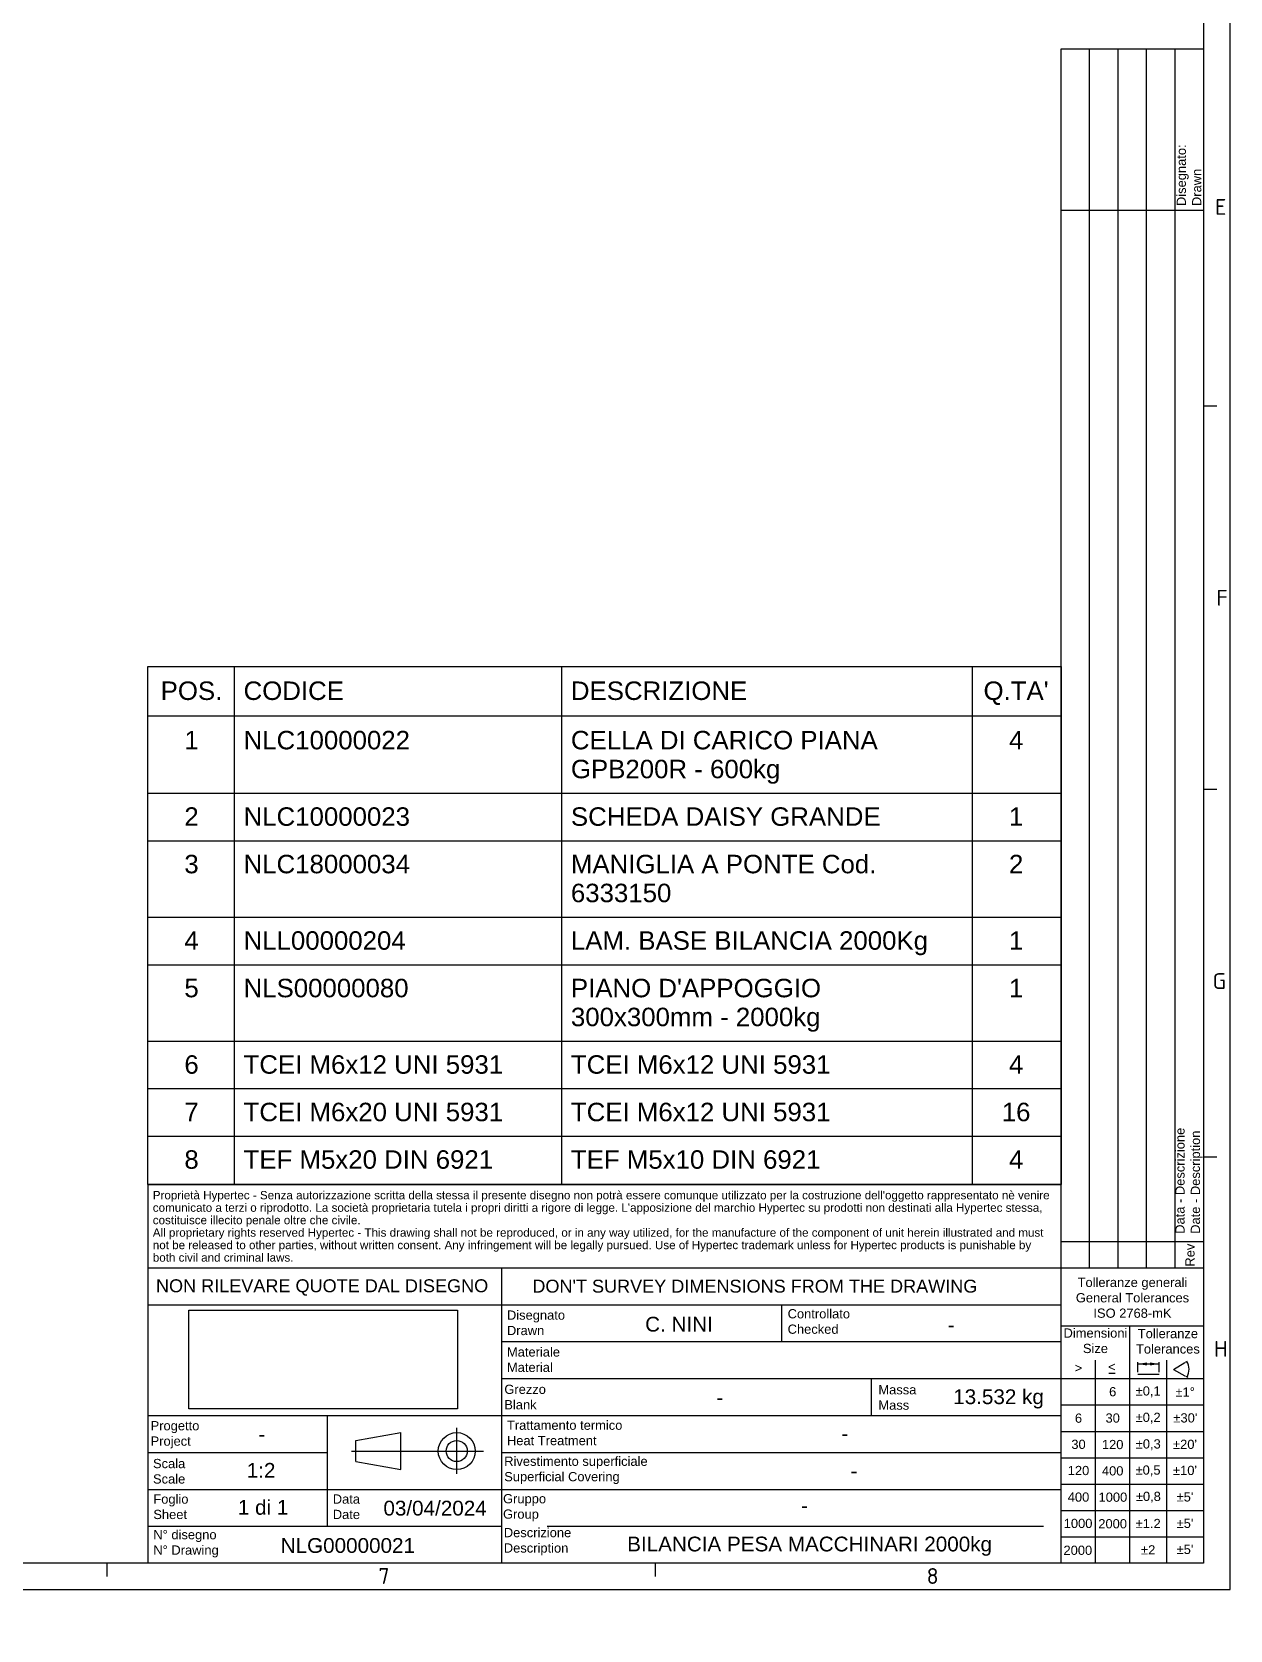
# Model space of a CAD drawing. Header units: millimetres. Extents: x -173 to 841, y -8 to 594.
# Drawn here: x 614 to 841, y -7.7 to 295.2 of the extents above; entities that cross this region are included whole.
import ezdxf
from ezdxf.entities.mleader import LeaderData, LeaderLine
from ezdxf.enums import TextEntityAlignment as Align
from ezdxf.lldxf.tags import DXFTag
from ezdxf.math import Vec2, Vec3

# ---------------------------------------------------------------- set-up
doc = ezdxf.new("R2010")
doc.units = ezdxf.units.MM
doc.layers.add('Default', color=7, linetype='Continuous')
doc.styles.add('SEACAD_Arial', font='arial.ttf')
tags = doc.linetypes.add('CENTER2', pattern=[28.575, 19.05, -3.175, 3.175, -3.175]).pattern_tags.tags
tags[10:11] = [DXFTag(74, 4), DXFTag(75, 0), DXFTag(340, '0'), DXFTag(46, 0.0), DXFTag(50, 0.0), DXFTag(44, 0.0), DXFTag(45, 0.0)]
tags[8:9] = [DXFTag(74, 4), DXFTag(75, 0), DXFTag(340, '0'), DXFTag(46, 0.0), DXFTag(50, 0.0), DXFTag(44, 0.0), DXFTag(45, 0.0)]
tags[6:7] = [DXFTag(74, 4), DXFTag(75, 0), DXFTag(340, '0'), DXFTag(46, 0.0), DXFTag(50, 0.0), DXFTag(44, 0.0), DXFTag(45, 0.0)]
tags[4:5] = [DXFTag(74, 4), DXFTag(75, 0), DXFTag(340, '0'), DXFTag(46, 0.0), DXFTag(50, 0.0), DXFTag(44, 0.0), DXFTag(45, 0.0)]
doc.dimstyles.new('HYPERTECS', dxfattribs={"dimtxt": 2.8, "dimasz": 2.8, "dimexe": 0.56, "dimexo": 0.56, "dimgap": 0.7, "dimtad": 1, "dimdec": 7, "dimlfac": 2, "dimdsep": 46, "dimtxsty": 'SEACAD_Arial', "dimblk1": '_SE_FILLED', "dimblk2": '_SE_FILLED', "dimsah": 1, "dimcen": 1.4, "dimadec": 7, "dimazin": 0, "dimtfac": 0.5, "dimtdec": 3, "dimtmove": 0, "dimatfit": 3, "dimfxl": 1, "dimarcsym": 0})
picture_1 = doc.add_image_def('image1.bmp', size_in_pixel=(607, 223))

# ---------------------------------------------------------------- blocks, each defined once
blk = doc.blocks.new('SE')
at = {"color": 7, "linetype": 'Continuous'}
for p, q in [((652.33, 174.97), (652.33, 165.61)), ((714.35, 174.97), (714.35, 165.61)), ((792.17, 174.97), (792.17, 165.61)), ((635.99, 165.61), (808.99, 165.61)), ((652.33, 165.61), (652.33, 150.95)), ((714.35, 165.61), (714.35, 150.95)), ((792.17, 165.61), (792.17, 150.95)), ((635.99, 150.95), (808.99, 150.95)), ((652.33, 150.95), (652.33, 141.94)), ((714.35, 150.95), (714.35, 141.94)), ((792.17, 150.95), (792.17, 141.94)), ((635.99, 141.94), (808.99, 141.94)), ((652.33, 141.94), (652.33, 127.46)), ((714.35, 141.94), (714.35, 127.46)), ((792.17, 141.94), (792.17, 127.46)), ((635.99, 127.46), (808.99, 127.46)), ((652.33, 127.46), (652.33, 118.45)), ((714.35, 127.46), (714.35, 118.45)), ((792.17, 127.46), (792.17, 118.45)), ((635.99, 118.45), (808.99, 118.45)), ((652.33, 118.45), (652.33, 103.96)), ((714.35, 118.45), (714.35, 103.96)), ((792.17, 118.45), (792.17, 103.96)), ((635.99, 103.96), (808.99, 103.96)), ((652.33, 103.96), (652.33, 94.95)), ((714.35, 103.96), (714.35, 94.95)), ((792.17, 103.96), (792.17, 94.95)), ((635.99, 94.95), (808.99, 94.95)), ((652.33, 94.95), (652.33, 85.95)), ((714.35, 94.95), (714.35, 85.95)), ((792.17, 94.95), (792.17, 85.95)), ((635.99, 85.95), (808.99, 85.95)), ((652.33, 85.95), (652.33, 76.76)), ((714.35, 85.95), (714.35, 76.76)), ((792.17, 85.95), (792.17, 76.76))]:
    blk.add_line(p, q, dxfattribs=at)
blk.add_lwpolyline([(635.99, 76.76), (635.99, 174.97), (808.99, 174.97), (808.99, 76.76), (635.99, 76.76)], dxfattribs=at)
at = {"color": 7, "linetype": 'Continuous', "style": 'SEACAD_Arial'}
for s, p in [('POS.', (638.39, 172.12)), ('CODICE', (654.1, 172.12)), ('DESCRIZIONE', (716.12, 172.12)), ("Q.TA'", (794.29, 172.12)), ('1', (642.88, 162.76)), ('NLC10000022', (654.1, 162.76)), ('CELLA DI CARICO PIANA', (716.12, 162.76)), ('4', (799.12, 162.76)), ('GPB200R - 600kg', (716.12, 157.28)), ('2', (642.88, 148.27)), ('NLC10000023', (654.1, 148.27)), ('SCHEDA DAISY GRANDE', (716.12, 148.27)), ('1', (799.12, 148.27)), ('MANIGLIA A PONTE Cod.', (716.12, 139.27)), ('3', (642.88, 139.27)), ('NLC18000034', (654.1, 139.27)), ('2', (799.12, 139.27)), ('6333150', (716.12, 133.79)), ('4', (642.88, 124.78)), ('NLL00000204', (654.1, 124.78)), ('LAM. BASE BILANCIA 2000Kg', (716.12, 124.78)), ('1', (799.12, 124.78)), ('5', (642.88, 115.77)), ('NLS00000080', (654.1, 115.77)), ("PIANO D'APPOGGIO", (716.12, 115.77)), ('1', (799.12, 115.77)), ('300x300mm - 2000kg', (716.12, 110.29)), ('6', (642.88, 101.28)), ('TCEI M6x12 UNI 5931', (654.1, 101.28)), ('TCEI M6x12 UNI 5931', (716.12, 101.28)), ('4', (799.12, 101.28)), ('7', (642.88, 92.28)), ('TCEI M6x20 UNI 5931', (654.1, 92.28)), ('TCEI M6x12 UNI 5931', (716.12, 92.28)), ('16', (797.75, 92.28)), ('8', (642.88, 83.27)), ('TEF M5x20 DIN 6921', (654.1, 83.27)), ('TEF M5x10 DIN 6921', (716.12, 83.27)), ('4', (799.12, 83.27))]:
    blk.add_text(s, height=3.5, dxfattribs=at).set_placement(p, align=Align.TOP_LEFT)
blk = doc.blocks.new('DMBLK245')
at = {"layer": 'Default', "linetype": 'Continuous'}
for points in [[(825.28, 43.06), (823.53, 42.77), (825.28, 42.48)], [(825.83, 43.06), (825.83, 42.48), (827.58, 42.77)]]:
    blk.add_hatch(color=7, dxfattribs=at).paths.add_polyline_path(points)
at = {"layer": 'Default', "color": 7, "linetype": 'Continuous'}
for p, q in [((823.53, 41.21), (823.53, 43.12)), ((823.53, 42.77), (827.58, 42.77)), ((827.58, 41.21), (827.58, 43.12))]:
    blk.add_line(p, q, dxfattribs=at)
blk = doc.blocks.new('_SE_FILLED')
at = {"color": 0}
blk.add_line((0, 0), (-1, 0), dxfattribs=at)
blk.add_solid([(0, 0), (-1, -0.1665), (-1, 0.1665), (0, 0)], dxfattribs=at)
blk = doc.blocks.new('DMBLK246')
at = {"layer": 'Default', "linetype": 'Continuous'}
for points in [[(833.21, 42.66), (832.82, 43.25), (833, 42.56)], [(833.03, 41.01), (832.87, 40.31), (833.24, 40.92)]]:
    blk.add_hatch(color=7, dxfattribs=at).paths.add_polyline_path(points)
at = {"layer": 'Default', "color": 7, "linetype": 'Continuous'}
for p, q in [((832.58, 43.1), (832.94, 43.32)), ((832.58, 40.48), (832.99, 40.25))]:
    blk.add_line(p, q, dxfattribs=at)
blk.add_arc((830.31, 41.74), 2.93, 330.8918, 31.0322, dxfattribs=at)

msp = doc.modelspace()

# ---------------------------------------------------------------- linework, layer by layer
at = {"layer": 'Default', "color": 7, "linetype": 'Continuous'}
for p, q in [((841, 0), (841, 594)), ((836, 589), (836, 5)), ((836, 415), (836, 5)), ((809, 5), (809, 292)), ((809, 292), (836, 292)), ((814.4, 61), (814.4, 292)), ((819.8, 61), (819.8, 292)), ((825.2, 61), (825.2, 292)), ((830.6, 61), (830.6, 292)), ((836, 292), (836, 5)), ((809, 261.43894136), (836, 261.43894136)), ((836, 224.36170248), (838.5, 224.36170248)), ((836, 151.72340497), (838.5, 151.72340497)), ((836, 82.0132764), (838.5, 82.0132764)), ((636, 5), (636, 76.76587141)), ((636, 76.76587141), (809, 76.76587141)), ((809, 66), (836, 66)), ((636, 61), (809, 61)), ((703, 5), (703, 61)), ((809, 61), (836, 61)), ((636, 54), (809, 54)), ((756, 54), (756, 47)), ((809, 50), (836, 50)), ((822, 5), (822, 50)), ((703, 47), (809, 47)), ((815.5, 5), (815.5, 43.5)), ((829, 5), (829, 43.5)), ((830.31167232, 41.73778596), (832.4562811, 43.0280391)), ((703, 40), (809, 40)), ((773, 40), (773, 33)), ((809, 40), (836, 40)), ((818.03000605, 41.00584845), (819.23000605, 41.00584845)), ((823.53350776, 40.85891125), (827.57864864, 40.85891125)), ((830.31167232, 41.73778596), (832.4562811, 40.54371167)), ((809, 35), (836, 35)), ((636, 33), (703, 33)), ((670, 12), (670, 33)), ((703, 33), (809, 33)), ((675.37160471, 28.26310916), (683.87158771, 29.76310616)), ((675.37160471, 24.26311716), (675.37160471, 28.26310916)), ((683.87158771, 22.76312016), (683.87158771, 29.76310616)), ((809, 30), (836, 30)), ((636, 26), (670, 26)), ((675.37160471, 24.26311716), (683.87158771, 22.76312016)), ((703, 26), (809, 26)), ((809, 25), (836, 25)), ((636, 19), (703, 19)), ((703, 19), (809, 19)), ((809, 20), (836, 20)), ((809, 15), (836, 15)), ((636, 12), (703, 12)), ((711.63614134, 12), (805.63614134, 12)), ((809, 10), (836, 10)), ((836, 5), (5, 5)), ((628.25, 2.5), (628.25, 5)), ((836, 5), (636, 5)), ((732.125, 2.5), (732.125, 5)), ((0, 0), (841, 0))]:
    msp.add_line(p, q, dxfattribs=at)
at = {"layer": 'Default', "color": 7, "linetype": 'CENTER2'}
for p, q in [((694.4892561, 21.95704605), (694.4892561, 30.69194878)), ((674.53469458, 26.26311316), (699.53469458, 26.26311316))]:
    msp.add_line(p, q, dxfattribs=at)
at = {"layer": 'Default', "color": 7, "linetype": 'Continuous'}
for radius in [3.499993, 1.999996]:
    msp.add_circle((694.4892561, 26.26311316), radius, dxfattribs=at)

# ---------------------------------------------------------------- block references
msp.add_blockref('SE', (0, 0))

# ---------------------------------------------------------------- texts
at = {"layer": 'Default', "char_height": 1.75, "attachment_point": 4, "rotation": 90}
for s, insert, width in [('{\\fArial|b0||i0||c0|p34;\\C7;\\H1.75;\\W1.;Disegnato:\\P}{\\fArial|b0||i0||c0|p34;\\C7;\\H1.75;\\W1.;Drawn}', (833.23572429, 262.22799188), 12.719086443), ('{\\fArial|b0||i0||c0|p34;\\C7;\\H1.75;\\W1.;Data - Descrizione\\P}{\\fArial|b0||i0||c0|p34;\\C7;\\H1.75;\\W1.;Date - Description}', (833.23572429, 67.43879595), 29.0182826871), ('{\\fArial|b0||i0||c0|p34;\\C7;\\H1.75;\\W1.;Rev}', (833.41070032, 61.2229682), 5)]:
    msp.add_mtext(s, dxfattribs=dict(at, insert=insert, width=width))
at = {"layer": 'Default', "insert": (636.90137945, 62.14306664), "char_height": 1.575, "width": 171.1349907339, "attachment_point": 7, "line_spacing_factor": 0.9}
msp.add_mtext("{\\fArial|b0||i0||c0|p34;\\C7;\\H1.575;\\W1.;Proprietà Hypertec - Senza autorizzazione scritta della stessa il presente disegno non potrà essere comunque utilizzato per la costruzione dell'oggetto rappresentato nè venire \\P}{\\fArial|b0||i0||c0|p34;\\C7;\\H1.575;\\W1.;comunicato a terzi o riprodotto. La società proprietaria tutela i propri diritti a rigore di legge. L'apposizione del marchio Hypertec su prodotti non destinati alla Hypertec stessa, \\P}{\\fArial|b0||i0||c0|p34;\\C7;\\H1.575;\\W1.;costituisce illecito penale oltre che civile.\\P}{\\fArial|b0||i0||c0|p34;\\C7;\\H1.575;\\W1.;All proprietary rights reserved Hypertec - This drawing shall not be reproduced, or in any way utilized, for the manufacture of the component of unit herein illustrated and must \\P}{\\fArial|b0||i0||c0|p34;\\C7;\\H1.575;\\W1.;not be released to other parties, without written consent. Any infringement will be legally pursued. Use of Hypertec trademark unless for Hypertec products is punishable by \\P}{\\fArial|b0||i0||c0|p34;\\C7;\\H1.575;\\W1.;both civil and criminal laws.}", dxfattribs=at)
at = {"layer": 'Default', "char_height": 1.75}
for s, insert, width, attachment_point in [('{\\fArial|b0||i0||c0|p34;\\C7;\\H1.75;\\W1.;Tolleranze generali\\P}{\\fArial|b0||i0||c0|p34;\\C7;\\H1.75;\\W1.;General Tolerances \\P}{\\fArial|b0||i0||c0|p34;\\C7;\\H1.75;\\W1.;ISO 2768-mK}', (822.51388262, 55.30654422), 26.8036963245, 5), ('{\\fArial|b0||i0||c0|p34;\\C7;\\H1.75;\\W1.;Disegnato\\P}{\\fArial|b0||i0||c0|p34;\\C7;\\H1.75;\\W1.;Drawn}', (704, 50.56627687), 20, 4), ('{\\fArial|b0||i0||c0|p34;\\C7;\\H1.75;\\W1.;Controllato\\P}{\\fArial|b0||i0||c0|p34;\\C7;\\H1.75;\\W1.;Checked}', (757.1816848, 50.81558576), 12.4300322182, 4), ('{\\fArial|b0||i0||c0|p34;\\C7;\\H1.75;\\W1.;Dimensioni\\P}{\\fArial|b0||i0||c0|p34;\\C7;\\H1.75;\\W1.;Size}', (815.49953787, 47.159649), 12.89211055, 5), ('{\\fArial|b0||i0||c0|p34;\\C7;\\H1.75;\\W1.;Tolleranze\\P}{\\fArial|b0||i0||c0|p34;\\C7;\\H1.75;\\W1.;Tolerances\\P}', (829.23202229, 47.06563754), 13.5773743718, 5), ('{\\fArial|b0||i0||c0|p34;\\C7;\\H1.75;\\W1.;Materiale\\P}{\\fArial|b0||i0||c0|p34;\\C7;\\H1.75;\\W1.;Material}', (704, 43.57620415), 20, 4), ('{\\fArial|b0||i0||c0|p34;\\C7;\\H1.75;\\W1.;>}', (812.26704231, 42.0237322), 6.2997943137, 5), ('{\\fArial|b0||i0||c0|p34;\\C7;\\H1.75;\\W1.;<}', (818.62758283, 42.24339607), 6.2997943137, 5), ('{\\fArial|b0||i0||c0|p34;\\C7;\\H1.75;\\W1.;Grezzo\\P}{\\fArial|b0||i0||c0|p34;\\C7;\\H1.75;\\W1.;Blank}', (703.5028546, 36.49830667), 24.6252208734, 4), ('{\\fArial|b0||i0||c0|p34;\\C7;\\H1.75;\\W1.;Massa\\P}{\\fArial|b0||i0||c0|p34;\\C7;\\H1.75;\\W1.;Mass}', (774.37507089, 36.41984213), 20, 4), ('{\\fArial|b0||i0||c0|p34;\\C7;\\H1.75;\\W1.;6}', (818.76735904, 37.5005818), 6.5063289716, 5), ('{\\fArial|b0||i0||c0|p34;\\C7;\\H1.75;\\W1.;±0,1}', (825.49329731, 37.5), 6.7681044115, 5), ('{\\fArial|b0||i0||c0|p34;\\C7;\\H1.75;\\W1.;±1°}', (832.5, 37.46548975), 7, 5), ('{\\fArial|b0||i0||c0|p34;\\C7;\\H1.75;\\W1.;6}', (812.29061105, 32.49427871), 6.447167008, 5), ('{\\fArial|b0||i0||c0|p34;\\C7;\\H1.75;\\W1.;30}', (818.76735904, 32.51488078), 6.5063289716, 5), ('{\\fArial|b0||i0||c0|p34;\\C7;\\H1.75;\\W1.;±0,2}', (825.48793761, 32.5), 6.9308915628, 5), ("{\\fArial|b0||i0||c0|p34;\\C7;\\H1.75;\\W1.;±30'}", (832.5375677, 32.5422716), 6.829169776, 5), ('{\\fArial|b0||i0||c0|p34;\\C7;\\H1.75;\\W1.;Progetto\\P}{\\fArial|b0||i0||c0|p34;\\C7;\\H1.75;\\W1.;Project}', (636.48312286, 29.34970754), 31.2273084076, 4), ('{\\fArial|b0||i0||c0|p34;\\C7;\\H1.75;\\W1.;Trattamento termico\\P}{\\fArial|b0||i0||c0|p34;\\C7;\\H1.75;\\W1.;Heat Treatment}', (704, 29.69999), 24.8296558349, 4), ('{\\fArial|b0||i0||c0|p34;\\C7;\\H1.75;\\W1.;30}', (812.29061105, 27.52917977), 6.447167008, 5), ('{\\fArial|b0||i0||c0|p34;\\C7;\\H1.75;\\W1.;120}', (818.76735904, 27.48797563), 6.5063289716, 5), ('{\\fArial|b0||i0||c0|p34;\\C7;\\H1.75;\\W1.;±0,3}', (825.50776358, 27.46250949), 6.9303775086, 5), ("{\\fArial|b0||i0||c0|p34;\\C7;\\H1.75;\\W1.;±20'}", (832.46382485, 27.52775764), 6.829169776, 5), ('{\\fArial|b0||i0||c0|p34;\\C7;\\H1.75;\\W1.;Scala\\P}{\\fArial|b0||i0||c0|p34;\\C7;\\H1.75;\\W1.;Scale}', (636.93799735, 22.42917316), 20, 4), ('{\\fArial|b0||i0||c0|p34;\\C7;\\H1.75;\\W1.;Rivestimento superficiale\\P}{\\fArial|b0||i0||c0|p34;\\C7;\\H1.75;\\W1.;Superficial Covering}', (703.48312286, 22.6128207), 31.2273084076, 4), ('{\\fArial|b0||i0||c0|p34;\\C7;\\H1.75;\\W1.;120}', (812.29061105, 22.56408082), 6.447167008, 5), ('{\\fArial|b0||i0||c0|p34;\\C7;\\H1.75;\\W1.;400}', (818.76735904, 22.50227461), 6.5063289716, 5), ('{\\fArial|b0||i0||c0|p34;\\C7;\\H1.75;\\W1.;±0,5}', (825.46907642, 22.5068101), 6.9096055381, 5), ("{\\fArial|b0||i0||c0|p34;\\C7;\\H1.75;\\W1.;±10'}", (832.46382485, 22.58698653), 6.829169776, 5), ('{\\fArial|b0||i0||c0|p34;\\C7;\\H1.75;\\W1.;400}', (812.29061105, 17.53717566), 6.447167008, 5), ('{\\fArial|b0||i0||c0|p34;\\C7;\\H1.75;\\W1.;1000}', (818.80475173, 17.51657359), 6.5811143621, 5), ('{\\fArial|b0||i0||c0|p34;\\C7;\\H1.75;\\W1.;±0,8}', (825.52629051, 17.51657359), 6.8685146642, 5), ("{\\fArial|b0||i0||c0|p34;\\C7;\\H1.75;\\W1.;±5'}", (832.46382485, 17.57247257), 6.829169776, 5), ('{\\fArial|b0||i0||c0|p34;\\C7;\\H1.75;\\W1.;Foglio\\P}{\\fArial|b0||i0||c0|p34;\\C7;\\H1.75;\\W1.;Sheet}', (637, 15.699995), 20, 4), ('{\\fArial|b0||i0||c0|p34;\\C7;\\H1.75;\\W1.;Data\\P}{\\fArial|b0||i0||c0|p34;\\C7;\\H1.75;\\W1.;Date}', (671, 15.699995), 20, 4), ('{\\fArial|b0||i0||c0|p34;\\C7;\\H1.75;\\W1.;Gruppo\\P}{\\fArial|b0||i0||c0|p34;\\C7;\\H1.75;\\W1.;Group}', (703.25901024, 15.51592096), 31.2273084076, 4), ('{\\fArial|b0||i0||c0|p34;\\C7;\\H1.75;\\W1.;1000 }', (812.20927461, 12.54562141), 6.4602691064, 5), ('{\\fArial|b0||i0||c0|p34;\\C7;\\H1.75;\\W1.;2000 }', (818.75909556, 12.47640165), 6.5228559189, 5), ('{\\fArial|b0||i0||c0|p34;\\C7;\\H1.75;\\W1.;±1.2}', (825.49410071, 12.53087258), 6.868627931, 5), ("{\\fArial|b0||i0||c0|p34;\\C7;\\H1.75;\\W1.;±5'}", (832.46382485, 12.55795861), 6.829169776, 5), ('{\\fArial|b0||i0||c0|p34;\\C7;\\H1.75;\\W1.;N° disegno \\P}{\\fArial|b0||i0||c0|p34;\\C7;\\H1.75;\\W1.;N° Drawing}', (637, 8.699995), 20, 4), ('{\\fArial|b0||i0||c0|p34;\\C7;\\H1.75;\\W1.;Descrizione\\P}{\\fArial|b0||i0||c0|p34;\\C7;\\H1.75;\\W1.;Description}', (703.40841865, 9.09135908), 31.2273084076, 4), ('{\\fArial|b0||i0||c0|p34;\\C7;\\H1.75;\\W1.;2000 }', (812.16471473, 7.45211149), 6.5228559189, 5), ('{\\fArial|b0||i0||c0|p34;\\C7;\\H1.75;\\W1.;±2}', (825.49410071, 7.53953494), 6.868627931, 5), ("{\\fArial|b0||i0||c0|p34;\\C7;\\H1.75;\\W1.;±5'}", (832.46382485, 7.6171875), 6.829169776, 5)]:
    msp.add_mtext(s, dxfattribs=dict(at, insert=insert, width=width, attachment_point=attachment_point))

# ---------------------------------------------------------------- dimensions: what is measured, and where the dimension line sits
at = {"layer": 'Default', "color": 7, "linetype": 'Continuous'}
dim = msp.add_linear_dim(base=(823.53350776, 42.77035141), p1=(823.53350776, 40.85891125), p2=(827.57864864, 40.85891125), angle=0, text='\\A1;{}', dimstyle='HYPERTECS', override={"dimtxt": 1.75, "dimasz": 1.75, "dimexe": 0.35, "dimexo": 0.35, "dimgap": 0.4375, "dimlfac": 1, "dimcen": 0.875}, dxfattribs=at)
dim.commit()
dim.dimension.update_dxf_attribs({"geometry": 'DMBLK245', "text_midpoint": (825.55607822, 42.77035141), "dimtype": 161})
dim = msp.add_angular_dim_2l(base=(833.23710779, 41.78691033), line1=((830.31167232, 41.73778596), (832.4562811, 40.54371167)), line2=((830.31167232, 41.73778596), (832.4562811, 43.0280391)), text='\\A1;{}', dimstyle='HYPERTECS', override={"dimtxt": 0.7, "dimasz": 0.7, "dimexe": 0.14, "dimexo": 0.14, "dimgap": 0.175, "dimlfac": 1, "dimcen": 0.35, "dimtolj": 1}, dxfattribs=at)
dim.commit()
dim.dimension.update_dxf_attribs({"geometry": 'DMBLK246', "text_midpoint": (833.23710779, 41.78691033), "dimtype": 162})

# ---------------------------------------------------------------- pictures from other files: only their frames are drawn
image = msp.add_image(picture_1, insert=(643.70220108, 34.23963356), size_in_units=(50.95104607, 18.71842384))
image.dxf.flags = 7

# ---------------------------------------------------------------- leaders
ml = msp.add_multileader_mtext('Standard', dxfattribs=at)
ml.set_content('{\\pxsm0.9;\\fISOCPEUR|b0||i0||c0|p34;\\W1.;E\\P}', color=256)
ml.set_leader_properties()
ml.build(insert=Vec2(0, 0))
ml.multileader.update_dxf_attribs({"dogleg_length": 0, "arrow_head_size": 3})
ctx = ml.context
ctx.base_point, ctx.char_height, ctx.arrow_head_size, ctx.landing_gap_size = Vec3(836.15663369, 262.05801272), 3, 3, 1.05
ctx.mtext.insert = Vec3(838.15663369, 263.55801272)
ml = msp.add_multileader_mtext('Standard', dxfattribs=at)
ml.set_content('{\\pxsm0.9;\\fISOCPEUR|b0||i0||c0|p34;\\W1.;F\\P}', color=256)
ml.set_leader_properties()
ml.build(insert=Vec2(0, 0))
ml.multileader.update_dxf_attribs({"dogleg_length": 0, "arrow_head_size": 3})
ctx = ml.context
ctx.base_point, ctx.char_height, ctx.arrow_head_size, ctx.landing_gap_size = Vec3(836.41750325, 187.97290527), 3, 3, 1.05
ctx.mtext.insert = Vec3(838.41750325, 189.47290527)
ml = msp.add_multileader_mtext('Standard', dxfattribs=at)
ml.set_content('{\\pxsm0.9;\\fISOCPEUR|b0||i0||c0|p34;\\W1.;G\\P}', color=256)
ml.set_leader_properties()
ml.build(insert=Vec2(0, 0))
ml.multileader.update_dxf_attribs({"dogleg_length": 0, "arrow_head_size": 3})
ctx = ml.context
ctx.base_point, ctx.char_height, ctx.arrow_head_size, ctx.landing_gap_size = Vec3(835.70011195, 115.33460775), 3, 3, 1.05
ctx.mtext.insert = Vec3(837.70011195, 116.83460775)
ml = msp.add_multileader_mtext('Standard', dxfattribs=at)
ml.set_content('{\\pxsm0.9;\\fArial|b0||i0||c0|p34;\\W1.;NON RILEVARE QUOTE DAL DISEGNO\\P}', color=256)
ml.set_leader_properties()
ml.build(insert=Vec2(0, 0))
ml.multileader.update_dxf_attribs({"dogleg_length": 0, "arrow_head_size": 1.05346906})
ctx = ml.context
ctx.base_point, ctx.char_height, ctx.arrow_head_size, ctx.landing_gap_size = Vec3(635.50651803, 57.49904149), 2.45, 1.05346906, 0.8575
ctx.mtext.insert = Vec3(637.50651803, 58.8191704)
ml = msp.add_multileader_mtext('Standard', dxfattribs=at)
ml.set_content("{\\pxsm0.9;\\fArial|b0||i0||c0|p34;\\W1.;DON'T SURVEY DIMENSIONS FROM THE DRAWING\\P}", color=256)
ml.set_leader_properties()
ml.build(insert=Vec2(0, 0))
ml.multileader.update_dxf_attribs({"dogleg_length": 0, "arrow_head_size": 2.45})
ctx = ml.context
ctx.base_point, ctx.char_height, ctx.arrow_head_size, ctx.landing_gap_size = Vec3(706.81496153, 57.49931059), 2.45, 2.45, 0.8575
ctx.mtext.insert = Vec3(708.81496153, 58.74513559)
ml = msp.add_multileader_mtext('Standard', dxfattribs=at)
ml.set_content('{\\pxsm0.9;\\fArial|b0||i0||c0|p34;\\W1.;C. NINI\\P}', color=256)
ml.set_leader_properties()
ml.build(insert=Vec2(0, 0))
ml.multileader.update_dxf_attribs({"leader_type": 0, "dogleg_length": 0, "arrow_head_size": 2.8})
ctx = ml.context
ctx.base_point, ctx.char_height, ctx.arrow_head_size, ctx.landing_gap_size = Vec3(728.46261042, 50.28418464), 2.8, 2.8, 0.98
ctx.text_align_type = 1
ctx.mtext.insert, ctx.mtext.alignment = Vec3(736.59461042, 51.70798464), 2
ml = msp.add_multileader_mtext('Standard', dxfattribs=at)
ml.set_content('{\\pxsm0.9;\\fArial|b0||i0||c0|p34;\\W1.;-\\P}', color=256)
ml.set_leader_properties()
ml.build(insert=Vec2(0, 0))
ml.multileader.update_dxf_attribs({"leader_type": 0, "dogleg_length": 0, "arrow_head_size": 2.8})
ctx = ml.context
ctx.base_point, ctx.char_height, ctx.arrow_head_size, ctx.landing_gap_size = Vec3(785.6132346, 50.16801039), 2.8, 2.8, 0.98
ctx.text_align_type = 1
ctx.mtext.insert, ctx.mtext.alignment = Vec3(788.1410346, 51.56801039), 2
ml = msp.add_multileader_mtext('Standard', dxfattribs=at)
ml.set_content('{\\pxsm0.9;\\fISOCPEUR|b0||i0||c0|p34;\\W1.;H\\P}', color=256)
ml.set_leader_properties()
ml.build(insert=Vec2(0, 0))
ml.multileader.update_dxf_attribs({"dogleg_length": 0, "arrow_head_size": 3})
ctx = ml.context
ctx.base_point, ctx.char_height, ctx.arrow_head_size, ctx.landing_gap_size = Vec3(835.96098151, 45.62447918), 3, 3, 1.05
ctx.mtext.insert = Vec3(837.96098151, 47.12447918)
ml = msp.add_multileader_mtext('Standard', dxfattribs=at)
ml.set_content('{\\pxsm0.9;\\fArial|b0||i0||c0|p34;\\W1.;-\\P}', color=256)
ml.set_leader_properties()
ml.build(insert=Vec2(0, 0))
ml.multileader.update_dxf_attribs({"leader_type": 0, "dogleg_length": 0, "arrow_head_size": 2.8})
ctx = ml.context
ctx.base_point, ctx.char_height, ctx.arrow_head_size, ctx.landing_gap_size = Vec3(741.79949804, 36.39630767), 2.8, 2.8, 0.98
ctx.text_align_type = 1
ctx.mtext.insert, ctx.mtext.alignment = Vec3(744.32729804, 37.79630767), 2
ml = msp.add_multileader_mtext('Standard', dxfattribs=at)
ml.set_content('{\\pxsm0.9;\\fArial|b0||i0||c0|p34;\\W1.;13.532 kg\\P}', color=256)
ml.set_leader_properties()
ml.build(insert=Vec2(0, 0))
ml.multileader.update_dxf_attribs({"leader_type": 0, "dogleg_length": 0, "arrow_head_size": 2.8})
ctx = ml.context
ctx.base_point, ctx.char_height, ctx.arrow_head_size, ctx.landing_gap_size = Vec3(786.90371005, 36.15071627), 2.8, 2.8, 0.98
ctx.text_align_type = 1
ctx.mtext.insert, ctx.mtext.alignment = Vec3(797.1420538, 37.96091627), 2
ml = msp.add_multileader_mtext('Standard', dxfattribs=at)
ml.set_content('{\\pxsm0.9;\\fArial|b0||i0||c0|p34;\\W1.;-\\P}', color=256)
ml.set_leader_properties()
ml.build(insert=Vec2(0, 0))
ml.multileader.update_dxf_attribs({"leader_type": 0, "dogleg_length": 0, "arrow_head_size": 2.8})
ctx = ml.context
ctx.base_point, ctx.char_height, ctx.arrow_head_size, ctx.landing_gap_size = Vec3(655.05122217, 29.44881644), 2.8, 2.8, 0.98
ctx.text_align_type = 1
ctx.mtext.insert, ctx.mtext.alignment = Vec3(657.57902217, 30.84881644), 2
ml = msp.add_multileader_mtext('Standard', dxfattribs=at)
ml.set_content('{\\pxsm0.9;\\fArial|b0||i0||c0|p34;\\W1.;-\\P}', color=256)
ml.set_leader_properties()
ml.build(insert=Vec2(0, 0))
ml.multileader.update_dxf_attribs({"leader_type": 0, "dogleg_length": 0, "arrow_head_size": 2.8})
ctx = ml.context
ctx.base_point, ctx.char_height, ctx.arrow_head_size, ctx.landing_gap_size = Vec3(765.49109393, 29.59799599), 2.8, 2.8, 0.98
ctx.text_align_type = 1
ctx.mtext.insert, ctx.mtext.alignment = Vec3(768.01889393, 30.99799599), 2
ml = msp.add_multileader_mtext('Standard', dxfattribs=at)
ml.set_content('{\\pxsm0.9;\\fArial|b0||i0||c0|p34;\\W1.;1:2\\P}', color=256)
ml.set_leader_properties()
ml.build(insert=Vec2(0, 0))
ml.multileader.update_dxf_attribs({"leader_type": 0, "dogleg_length": 0, "arrow_head_size": 2.8})
ctx = ml.context
ctx.base_point, ctx.char_height, ctx.arrow_head_size, ctx.landing_gap_size = Vec3(653.01831263, 22.60949816), 2.8, 2.8, 0.98
ctx.text_align_type = 1
ctx.mtext.insert, ctx.mtext.alignment = Vec3(657.41791263, 24.00949816), 2
ml = msp.add_multileader_mtext('Standard', dxfattribs=at)
ml.set_content('{\\pxsm0.9;\\fArial|b0||i0||c0|p34;\\W1.;-\\P}', color=256)
ml.set_leader_properties()
ml.build(insert=Vec2(0, 0))
ml.multileader.update_dxf_attribs({"leader_type": 0, "dogleg_length": 0, "arrow_head_size": 2.8})
ctx = ml.context
ctx.base_point, ctx.char_height, ctx.arrow_head_size, ctx.landing_gap_size = Vec3(767.22681563, 22.51909955), 2.8, 2.8, 0.98
ctx.text_align_type = 1
ctx.mtext.insert, ctx.mtext.alignment = Vec3(769.75461563, 23.91909955), 2
ml = msp.add_multileader_mtext('Standard', dxfattribs=at)
ml.set_content('{\\pxsm0.9;\\fArial|b0||i0||c0|p34;\\W1.;1 di 1\\P}', color=256)
ml.set_leader_properties()
ml.build(insert=Vec2(0, 0))
ml.multileader.update_dxf_attribs({"leader_type": 0, "dogleg_length": 0, "arrow_head_size": 2.8})
ctx = ml.context
ctx.base_point, ctx.char_height, ctx.arrow_head_size, ctx.landing_gap_size = Vec3(651.5911961, 15.57559599), 2.8, 2.8, 0.98
ctx.text_align_type = 1
ctx.mtext.insert, ctx.mtext.alignment = Vec3(657.7995961, 16.99799599), 2
ml = msp.add_multileader_mtext('Standard', dxfattribs=at)
ml.set_content('{\\pxsm0.9;\\fArial|b0||i0||c0|p34;\\W1.;03/04/2024\\P}', color=256)
ml.set_leader_properties()
ml.build(insert=Vec2(0, 0))
ml.multileader.update_dxf_attribs({"leader_type": 0, "dogleg_length": 0, "arrow_head_size": 2.8})
ctx = ml.context
ctx.base_point, ctx.char_height, ctx.arrow_head_size, ctx.landing_gap_size = Vec3(678.78187793, 15.42276714), 2.8, 2.8, 0.98
ctx.text_align_type = 1
ctx.mtext.insert, ctx.mtext.alignment = Vec3(690.38447793, 16.84656714), 2
ml = msp.add_multileader_mtext('Standard', dxfattribs=at)
ml.set_content('{\\pxsm0.9;\\fArial|b0||i0||c0|p34;\\W1.;-\\P}', color=256)
ml.set_leader_properties()
ml.build(insert=Vec2(0, 0))
ml.multileader.update_dxf_attribs({"leader_type": 0, "dogleg_length": 0, "arrow_head_size": 2.8})
ctx = ml.context
ctx.base_point, ctx.char_height, ctx.arrow_head_size, ctx.landing_gap_size = Vec3(757.84367398, 15.94312943), 2.8, 2.8, 0.98
ctx.text_align_type = 1
ctx.mtext.insert, ctx.mtext.alignment = Vec3(760.37147398, 17.34312943), 2
ml = msp.add_multileader_mtext('Standard', dxfattribs=at)
ml.set_content('{\\pxsm0.9;\\fArial|b0||i0||c0|p34;\\W1.;NLG00000021\\P}', color=256)
ml.set_leader_properties()
ml.build(insert=Vec2(0, 0))
ml.multileader.update_dxf_attribs({"leader_type": 0, "dogleg_length": 0, "arrow_head_size": 2.8})
ctx = ml.context
ctx.base_point, ctx.char_height, ctx.arrow_head_size, ctx.landing_gap_size = Vec3(659.65215397, 8.34277849), 2.8, 2.8, 0.98
ctx.text_align_type = 1
ctx.mtext.insert, ctx.mtext.alignment = Vec3(673.85455397, 9.76657849), 2
ml = msp.add_multileader_mtext('Standard', dxfattribs=at)
ml.set_content('{\\pxsm0.9;\\fArial|b0||i0||c0|p34;\\W1.;BILANCIA PESA MACCHINARI 2000kg\\P}', color=256)
ml.set_leader_properties()
ml.build(insert=Vec2(0, 0))
ml.multileader.update_dxf_attribs({"leader_type": 0, "dogleg_length": 0, "arrow_head_size": 2.8})
ctx = ml.context
ctx.base_point, ctx.char_height, ctx.arrow_head_size, ctx.landing_gap_size = Vec3(725.08151123, 8.23737838), 2.8, 2.8, 0.98
ctx.text_align_type = 1
ctx.mtext.insert, ctx.mtext.alignment = Vec3(761.34305498, 10.04757838), 2
ml = msp.add_multileader_mtext('Standard', dxfattribs=at)
ml.set_content('{\\pxsm0.9;\\fISOCPEUR|b0||i0||c0|p34;\\W1.;7\\P}', color=256)
ml.set_leader_properties()
ml.build(insert=Vec2(0, 0))
ml.multileader.update_dxf_attribs({"dogleg_length": 0, "arrow_head_size": 3})
ctx = ml.context
ctx.base_point, ctx.char_height, ctx.arrow_head_size, ctx.landing_gap_size = Vec3(677.64168341, 2.58395423), 3, 3, 1.05
ctx.mtext.insert = Vec3(679.64168341, 4.08395423)
ml = msp.add_multileader_mtext('Standard', dxfattribs=at)
ml.set_content('{\\pxsm0.9;\\fISOCPEUR|b0||i0||c0|p34;\\W1.;8\\P}', color=256)
ml.set_leader_properties()
ml.build(insert=Vec2(0, 0))
ml.multileader.update_dxf_attribs({"dogleg_length": 0, "arrow_head_size": 3})
ctx = ml.context
ctx.base_point, ctx.char_height, ctx.arrow_head_size, ctx.landing_gap_size = Vec3(781.51668341, 2.58395423), 3, 3, 1.05
ctx.mtext.insert = Vec3(783.51668341, 4.08395423)

doc.saveas('drawing.dxf')
